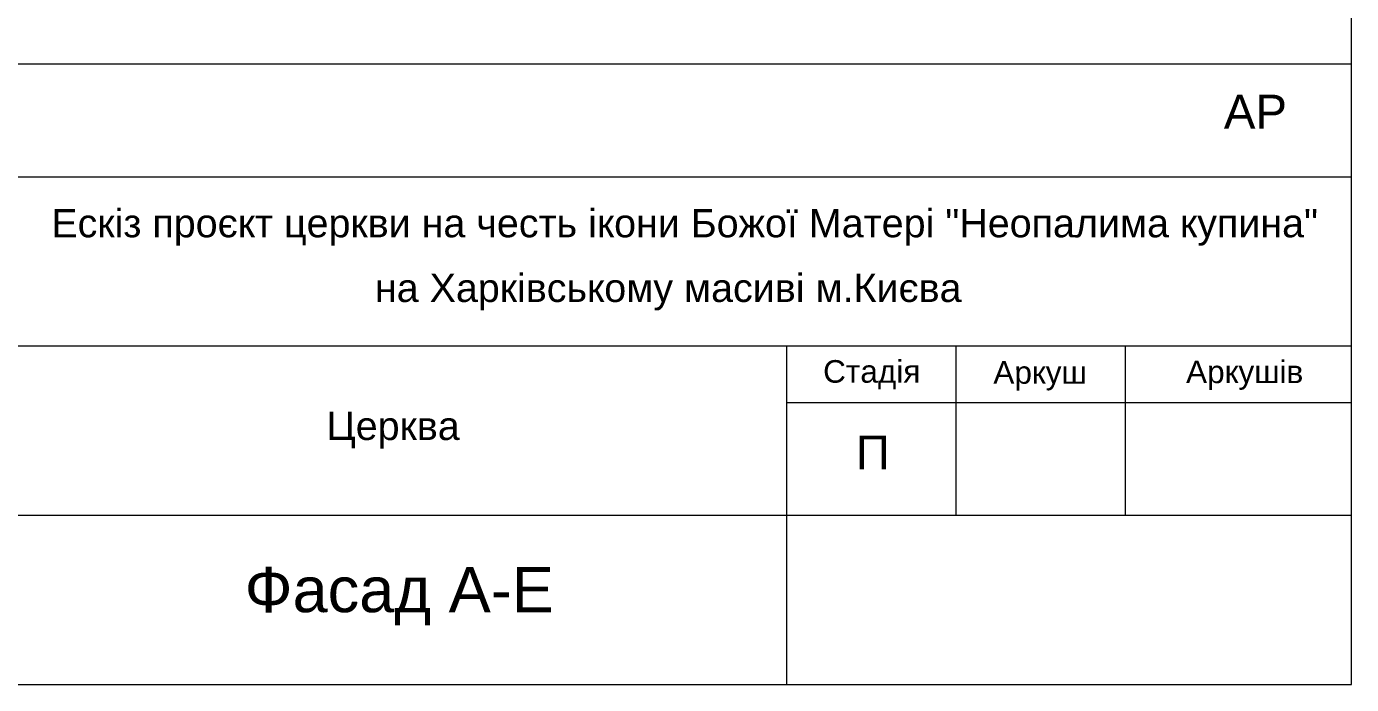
# Model space of a CAD drawing. Header units: millimetres. Extents: x -490789 to -449459, y 209001 to 327650.
# Drawn here: x -461192 to -449459, y 209001 to 214832 of the extents above; entities that cross this region are included whole.
import ezdxf

# ---------------------------------------------------------------- set-up
doc = ezdxf.new("R2010")
doc.units = ezdxf.units.MM
doc.header["$MEASUREMENT"] = 0
for name, color, linetype, lineweight in [('0_Ном._пера__5_Ном._пера__5_Ном._пера__7_Ном._пера__7_Ном._пера__7', 7, 'Continuous', 18), ('11EXPLICACIA_Ном_пера__7_Ном_пера__7_Ном_пера__7_Ном_пера__7_Ном_пера__7_Ном_пера__7_Ном_пера__7_Ном_пера__7_Ном_пера__7_Ном_пера__7_Ном._пера__7_Ном_пера__7_Ном._пера__7_Ном_пера__7_Ном._пера__7_Ном_пера__7_Ном_пера__7_Ном_пера__7_Ном_пера__7_Ном._пера_8_Ном._пера__7', 7, 'Continuous', 18), ('1_Ном_пера__7_Ном_пера__7_Ном_пера__7_Ном_пера__7_Ном_пера__7_Ном_пера__7_Ном_пера__7_Ном_пера__7_Ном_пера__7_Ном_пера__7_Ном._пера__7_Ном_пера__7_Ном._пера__7_Ном_пера__7_Ном._пера__7_Ном_пера__7_Ном_пера__7_Ном_пера__7_Ном_пера__7_Ном._пера__7_Ном._пе_2_Ном._пера__7', 7, 'Continuous', 18)]:
    doc.layers.add(name, color=color, linetype=linetype, lineweight=lineweight)
doc.styles.add('СГЕНЕРИР_СТИЛЬ_1', font='')
doc.styles.get('СГЕНЕРИР_СТИЛЬ_1').set_extended_font_data('Arial')

msp = doc.modelspace()

# ---------------------------------------------------------------- linework, layer by layer
at = {"layer": '11EXPLICACIA_Ном_пера__7_Ном_пера__7_Ном_пера__7_Ном_пера__7_Ном_пера__7_Ном_пера__7_Ном_пера__7_Ном_пера__7_Ном_пера__7_Ном_пера__7_Ном._пера__7_Ном_пера__7_Ном._пера__7_Ном_пера__7_Ном._пера__7_Ном_пера__7_Ном_пера__7_Ном_пера__7_Ном_пера__7_Ном._пера_8_Ном._пера__7', "linetype": 'Continuous'}
for p, q in [((-449459.4, 209001.4), (-449459.4, 237401.4)), ((-467959.4, 214501.4), (-449459.4, 214501.4)), ((-467957.1, 213501.4), (-449459.4, 213501.4)), ((-467959.4, 212001.4), (-449459.4, 212001.4)), ((-454459.4, 209001.4), (-454459.4, 212001.4)), ((-452959.4, 210501.4), (-452959.4, 212001.4)), ((-451459.4, 210501.4), (-451459.4, 212001.4)), ((-454459.4, 211501.4), (-449459.4, 211501.4)), ((-467959.4, 210501.4), (-449459.4, 210501.4)), ((-489799.4, 209001.4), (-449459.4, 209001.4))]:
    msp.add_line(p, q, dxfattribs=at)

# ---------------------------------------------------------------- texts
at = {"layer": '0_Ном._пера__5_Ном._пера__5_Ном._пера__7_Ном._пера__7_Ном._пера__7', "linetype": 'Continuous', "insert": (-459260.6, 210042.2), "char_height": 400, "attachment_point": 1, "style": 'СГЕНЕРИР_СТИЛЬ_1'}
msp.add_mtext('\\A1;{\\fArial|b0|i0|c204|p38;Фасад А-Е}', dxfattribs=at)
at = {"layer": '1_Ном_пера__7_Ном_пера__7_Ном_пера__7_Ном_пера__7_Ном_пера__7_Ном_пера__7_Ном_пера__7_Ном_пера__7_Ном_пера__7_Ном_пера__7_Ном._пера__7_Ном_пера__7_Ном._пера__7_Ном_пера__7_Ном._пера__7_Ном_пера__7_Ном_пера__7_Ном_пера__7_Ном_пера__7_Ном._пера__7_Ном._пе_2_Ном._пера__7', "linetype": 'Continuous', "style": 'СГЕНЕРИР_СТИЛЬ_1'}
for s, insert, char_height, attachment_point in [('\\A1;{\\fArial|b0|i0|c204|p38;АР }', (-450589.5, 214077.6), 300, 4), ('\\A1;{\\fArial|b0|i0|c204|p38;Стадія}', (-454138.3, 211746.8), 200, 4), ('\\A1;{\\fArial|b0|i0|c204|p38;Аркуш}', (-452630.9, 211736.6), 200, 4), ('\\A1;{\\fArial|b0|i0|c204|p38;Аркушів}', (-450924.5, 211742.1), 200, 4), ('\\A1;{\\fArial|b0|i0|c204|p38;Церква }', (-457945.4, 211255.3), 250, 5), ('\\A1;{\\fArial|b0|i0|c204|p38;П}', (-453848.4, 211057.9), 300, 4)]:
    msp.add_mtext(s, dxfattribs=dict(at, insert=insert, char_height=char_height, attachment_point=attachment_point))
at = {"layer": '1_Ном_пера__7_Ном_пера__7_Ном_пера__7_Ном_пера__7_Ном_пера__7_Ном_пера__7_Ном_пера__7_Ном_пера__7_Ном_пера__7_Ном_пера__7_Ном._пера__7_Ном_пера__7_Ном._пера__7_Ном_пера__7_Ном._пера__7_Ном_пера__7_Ном_пера__7_Ном_пера__7_Ном_пера__7_Ном._пера__7_Ном._пе_2_Ном._пера__7', "linetype": 'Continuous', "insert": (-455558, 212764.9), "char_height": 250, "width": 11657.02, "attachment_point": 5, "line_spacing_factor": 1.375289, "style": 'СГЕНЕРИР_СТИЛЬ_1'}
msp.add_mtext('\\A1;{\\fArial|b0|i0|c204|p38;    Ескіз проєкт церкви на честь ікони Божої Матері "Неопалима купина"\\P\\fArial|b0|i0|c204|p38; на Харківському масиві м.Києва}', dxfattribs=at)

doc.saveas('drawing.dxf')
